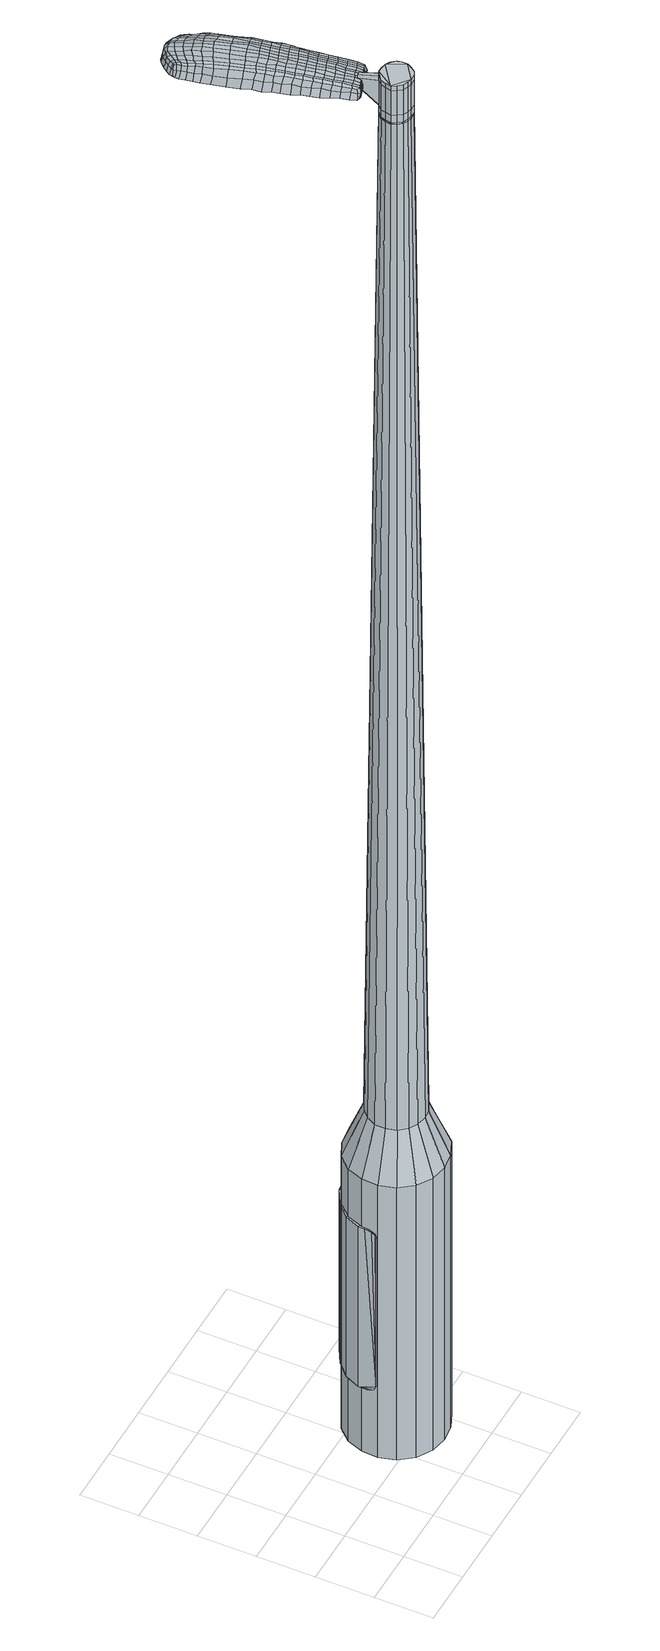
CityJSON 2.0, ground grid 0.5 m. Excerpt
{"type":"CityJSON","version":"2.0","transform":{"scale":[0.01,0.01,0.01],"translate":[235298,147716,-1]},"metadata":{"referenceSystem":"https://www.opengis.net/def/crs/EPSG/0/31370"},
"CityObjects":{
"object1":{"type":"GenericCityObject","attributes":{"cluster":304,"mean_distance_to_centroid":0.14,"new_centroid_x":235299.32,"new_centroid_y":147716.7,"mean_distance_to_camera":8.51,"H1":15.32,"H2":14.52,"Z_final":111.3,"cluster2":-1,"proj_x":235305.06,"proj_y":147714.9,"id_line":52493,"bearing_l":17.42,"distance":6.02,"orientation":"left","G_obj":107.42},"geometry":[{"type":"MultiSurface","lod":"2","boundaries":[[[0,1,2,3]],[[1,4,5,2]],[[4,6,7,5]],[[6,8,9,7]],[[8,10,11,9]],[[10,12,13,11]],[[12,14,15,13]],[[14,16,17,15]],[[16,18,19,17]],[[18,20,21,19]],[[20,22,23,21]],[[22,24,25,23]],[[24,26,27,25]],[[26,28,29,27]],[[28,30,31,29]],[[30,32,33,31]],[[32,34,35,33]],[[34,0,3,35]],[[36,37,38,39]],[[38,40,41,42]],[[41,43,42]],[[42,44,45,46]],[[45,47,46]],[[46,48,49,50]],[[49,51,50]],[[42,46,50,38]],[[50,52,39,38]],[[53,36,39]],[[2,5,7,35]],[[7,9,11,15]],[[11,13,15]],[[15,17,19,23]],[[19,21,23]],[[23,25,27,31]],[[27,29,31]],[[15,23,31,7]],[[31,33,35,7]],[[3,2,35]],[[1,0,54,55]],[[0,34,56,54]],[[34,32,57,56]],[[32,30,58,57]],[[30,28,59,58]],[[28,26,60,59]],[[26,24,61,60]],[[24,22,62,61]],[[22,20,63,62]],[[20,18,64,63]],[[18,16,65,64]],[[16,14,66,65]],[[14,12,67,66]],[[12,10,68,67]],[[10,8,69,68]],[[8,6,70,69]],[[6,4,71,70]],[[4,1,55,71]],[[55,54,72,73]],[[54,56,74,72]],[[56,57,75,74]],[[57,58,76,75]],[[58,59,77,76]],[[59,60,78,77]],[[60,61,79,78]],[[61,62,80,79]],[[62,63,81,80]],[[63,64,82,81]],[[64,65,83,82]],[[65,66,84,83]],[[66,67,85,84]],[[67,68,86,85]],[[68,69,87,86]],[[69,70,88,87]],[[70,71,89,88]],[[71,55,73,89]],[[90,91,92,73]],[[93,94,91,90]],[[95,96,94,93]],[[76,97,96,95]],[[98,99,97,76]],[[78,100,99,98]],[[101,102,100,78]],[[80,103,102,101]],[[81,104,103,80]],[[105,106,104,81]],[[107,108,106,105]],[[84,109,108,107]],[[110,111,109,84]],[[86,112,111,110]],[[113,114,112,86]],[[115,116,114,113]],[[89,117,116,115]],[[73,92,117,89]],[[118,119,120,121]],[[122,118,121,123]],[[124,122,123,125]],[[126,124,125,127]],[[128,126,127,129]],[[130,128,129,131]],[[132,130,131,133]],[[134,132,133,135]],[[136,134,135,137]],[[138,136,137,139]],[[140,138,139,141]],[[142,140,141,143]],[[144,142,143,145]],[[146,144,145,147]],[[148,146,147,149]],[[150,148,149,151]],[[72,90,73]],[[72,74,93,90]],[[74,75,95,93]],[[75,76,95]],[[77,98,76]],[[77,78,98]],[[79,101,78]],[[79,80,101]],[[82,105,81]],[[82,83,107,105]],[[83,84,107]],[[85,110,84]],[[85,86,110]],[[87,113,86]],[[87,88,115,113]],[[88,89,115]],[[152,92,91]],[[153,116,117]],[[153,154,114,116]],[[154,112,114]],[[155,111,112]],[[155,109,111]],[[156,108,109]],[[156,157,106,108]],[[157,104,106]],[[158,102,103]],[[158,100,102]],[[159,99,100]],[[159,97,99]],[[160,96,97]],[[160,161,94,96]],[[161,152,91,94]],[[39,52,150,162]],[[92,152,163,151]],[[53,39,162,119]],[[152,161,120,163]],[[36,53,119,118]],[[161,160,121,120]],[[37,36,118,122]],[[160,97,123,121]],[[38,37,122,124]],[[97,159,125,123]],[[40,38,124,126]],[[159,100,127,125]],[[41,40,126,128]],[[100,158,129,127]],[[43,41,128,130]],[[158,103,131,129]],[[42,43,130,132]],[[103,104,133,131]],[[44,42,132,134]],[[104,157,135,133]],[[45,44,134,136]],[[157,156,137,135]],[[47,45,136,138]],[[156,109,139,137]],[[46,47,138,140]],[[109,155,141,139]],[[48,46,140,142]],[[155,112,143,141]],[[49,48,142,144]],[[112,154,145,143]],[[51,49,144,146]],[[154,153,147,145]],[[50,51,146,148]],[[153,117,149,147]],[[52,50,148,150]],[[117,92,151,149]],[[150,151,164,165]],[[151,163,166,164]],[[163,120,167,166]],[[120,119,168,167]],[[119,162,169,168]],[[162,150,165,169]],[[170,171,172,173]],[[174,170,173,175]],[[170,174,176,177]],[[171,170,177,178]],[[179,180,181,182]],[[183,179,182,184]],[[179,183,185,186]],[[180,179,186,187]],[[188,189,190,191]],[[192,188,191,193]],[[188,192,194,195]],[[189,188,195,196]],[[197,198,199,200]],[[201,197,200,202]],[[197,201,203,204]],[[198,197,204,205]],[[206,207,208,209]],[[210,206,209,211]],[[206,210,212,213]],[[207,206,213,214]],[[215,216,217,218]],[[219,215,218,220]],[[215,219,221,222]],[[216,215,222,223]],[[224,225,226,227]],[[216,224,227,217]],[[224,216,223,228]],[[225,224,228,229]],[[230,231,232,233]],[[225,230,233,226]],[[230,225,229,234]],[[231,230,234,235]],[[236,174,175,237]],[[231,236,237,232]],[[236,231,235,238]],[[174,236,238,176]],[[239,240,241,242]],[[243,239,242,244]],[[239,243,245,246]],[[240,239,246,247]],[[248,249,250,251]],[[240,248,251,241]],[[248,240,247,252]],[[249,248,252,253]],[[254,255,256,257]],[[249,254,257,250]],[[254,249,253,258]],[[255,254,258,259]],[[260,261,262,263]],[[255,260,263,256]],[[260,255,259,264]],[[261,260,264,265]],[[266,171,178,267]],[[261,266,267,262]],[[266,261,265,268]],[[171,266,268,172]],[[269,270,271,272]],[[273,269,272,274]],[[269,273,275,276]],[[270,269,276,277]],[[278,279,280,281]],[[270,278,281,271]],[[278,270,277,282]],[[279,278,282,283]],[[284,285,286,287]],[[279,284,287,280]],[[284,279,283,288]],[[285,284,288,289]],[[290,183,184,291]],[[285,290,291,286]],[[290,285,289,292]],[[183,290,292,185]],[[293,294,295,296]],[[297,293,296,298]],[[293,297,299,300]],[[294,293,300,301]],[[302,303,304,305]],[[294,302,305,295]],[[302,294,301,306]],[[303,302,306,307]],[[308,309,310,311]],[[303,308,311,304]],[[308,303,307,312]],[[309,308,312,313]],[[314,315,316,317]],[[309,314,317,310]],[[314,309,313,318]],[[315,314,318,319]],[[320,180,187,321]],[[315,320,321,316]],[[320,315,319,322]],[[180,320,322,181]],[[323,209,208,324]],[[325,323,324,326]],[[323,325,327,328]],[[209,323,328,211]],[[329,325,326,330]],[[331,329,330,332]],[[329,331,333,334]],[[325,329,334,327]],[[335,331,332,336]],[[337,335,336,338]],[[335,337,339,340]],[[331,335,340,333]],[[341,337,338,342]],[[343,341,342,344]],[[341,343,345,346]],[[337,341,346,339]],[[347,343,344,348]],[[198,347,348,199]],[[347,198,205,349]],[[343,347,349,345]],[[350,351,196,195]],[[352,350,195,194]],[[350,352,353,354]],[[351,350,354,355]],[[356,357,355,354]],[[358,356,354,353]],[[356,358,359,360]],[[357,356,360,361]],[[362,363,361,360]],[[364,362,360,359]],[[362,364,365,366]],[[363,362,366,367]],[[368,369,367,366]],[[370,368,366,365]],[[368,370,203,201]],[[369,368,201,202]],[[371,372,373,374]],[[273,371,374,275]],[[371,273,274,375]],[[372,371,375,376]],[[377,192,193,378]],[[372,377,378,373]],[[377,372,376,379]],[[192,377,379,194]],[[380,381,382,383]],[[219,380,383,221]],[[380,219,220,384]],[[381,380,384,385]],[[386,387,388,389]],[[381,386,389,382]],[[386,381,385,390]],[[387,386,390,391]],[[392,189,196,393]],[[387,392,393,388]],[[392,387,391,394]],[[189,392,394,190]],[[395,396,397,398]],[[177,395,398,178]],[[395,177,176,399]],[[396,395,399,400]],[[401,402,403,404]],[[396,401,404,397]],[[401,396,400,405]],[[402,401,405,406]],[[407,200,199,408]],[[402,407,408,403]],[[407,402,406,409]],[[200,407,409,202]],[[410,411,412,413]],[[182,410,413,184]],[[410,182,181,414]],[[411,410,414,415]],[[416,204,203,417]],[[411,416,417,412]],[[416,411,415,418]],[[204,416,418,205]],[[419,420,421,422]],[[297,419,422,299]],[[419,297,298,423]],[[420,419,423,424]],[[425,210,211,426]],[[420,425,426,421]],[[425,420,424,427]],[[210,425,427,212]],[[428,429,430,431]],[[243,428,431,245]],[[428,243,244,432]],[[429,428,432,433]],[[434,435,436,437]],[[429,434,437,430]],[[434,429,433,438]],[[435,434,438,439]],[[440,207,214,441]],[[435,440,441,436]],[[440,435,439,442]],[[207,440,442,208]],[[443,444,433,432]],[[242,443,432,244]],[[443,242,241,445]],[[444,443,445,446]],[[447,448,439,438]],[[444,447,438,433]],[[447,444,446,449]],[[448,447,449,450]],[[451,324,208,442]],[[448,451,442,439]],[[451,448,450,452]],[[324,451,452,326]],[[453,454,455,456]],[[300,453,456,301]],[[453,300,299,422]],[[454,453,422,421]],[[457,328,327,458]],[[454,457,458,455]],[[457,454,421,426]],[[328,457,426,211]],[[459,460,446,445]],[[251,459,445,241]],[[459,251,250,461]],[[460,459,461,462]],[[463,464,450,449]],[[460,463,449,446]],[[463,460,462,465]],[[464,463,465,466]],[[467,330,326,452]],[[464,467,452,450]],[[467,464,466,468]],[[330,467,468,332]],[[469,470,471,472]],[[306,469,472,307]],[[469,306,301,456]],[[470,469,456,455]],[[473,334,333,474]],[[470,473,474,471]],[[473,470,455,458]],[[334,473,458,327]],[[475,476,462,461]],[[257,475,461,250]],[[475,257,256,477]],[[476,475,477,478]],[[479,480,466,465]],[[476,479,465,462]],[[479,476,478,481]],[[480,479,481,482]],[[483,336,332,468]],[[480,483,468,466]],[[483,480,482,484]],[[336,483,484,338]],[[485,486,487,488]],[[312,485,488,313]],[[485,312,307,472]],[[486,485,472,471]],[[489,340,339,490]],[[486,489,490,487]],[[489,486,471,474]],[[340,489,474,333]],[[491,492,478,477]],[[263,491,477,256]],[[491,263,262,493]],[[492,491,493,494]],[[495,496,482,481]],[[492,495,481,478]],[[495,492,494,497]],[[496,495,497,498]],[[499,342,338,484]],[[496,499,484,482]],[[499,496,498,500]],[[342,499,500,344]],[[501,502,503,504]],[[318,501,504,319]],[[501,318,313,488]],[[502,501,488,487]],[[505,346,345,506]],[[502,505,506,503]],[[505,502,487,490]],[[346,505,490,339]],[[507,508,494,493]],[[267,507,493,262]],[[507,267,178,398]],[[508,507,398,397]],[[509,510,498,497]],[[508,509,497,494]],[[509,508,397,404]],[[510,509,404,403]],[[511,348,344,500]],[[510,511,500,498]],[[511,510,403,408]],[[348,511,408,199]],[[512,513,415,414]],[[322,512,414,181]],[[512,322,319,504]],[[513,512,504,503]],[[514,349,205,418]],[[513,514,418,415]],[[514,513,503,506]],[[349,514,506,345]],[[515,516,376,375]],[[272,515,375,274]],[[515,272,271,517]],[[516,515,517,518]],[[519,352,194,379]],[[516,519,379,376]],[[519,516,518,520]],[[352,519,520,353]],[[521,522,523,524]],[[222,521,524,223]],[[521,222,221,383]],[[522,521,383,382]],[[525,526,527,528]],[[522,525,528,523]],[[525,522,382,389]],[[526,525,389,388]],[[529,351,355,530]],[[526,529,530,527]],[[529,526,388,393]],[[351,529,393,196]],[[531,532,518,517]],[[281,531,517,271]],[[531,281,280,533]],[[532,531,533,534]],[[535,358,353,520]],[[532,535,520,518]],[[535,532,534,536]],[[358,535,536,359]],[[537,538,539,540]],[[228,537,540,229]],[[537,228,223,524]],[[538,537,524,523]],[[541,542,543,544]],[[538,541,544,539]],[[541,538,523,528]],[[542,541,528,527]],[[545,357,361,546]],[[542,545,546,543]],[[545,542,527,530]],[[357,545,530,355]],[[547,548,534,533]],[[287,547,533,280]],[[547,287,286,549]],[[548,547,549,550]],[[551,364,359,536]],[[548,551,536,534]],[[551,548,550,552]],[[364,551,552,365]],[[553,554,555,556]],[[234,553,556,235]],[[553,234,229,540]],[[554,553,540,539]],[[557,558,559,560]],[[554,557,560,555]],[[557,554,539,544]],[[558,557,544,543]],[[561,363,367,562]],[[558,561,562,559]],[[561,558,543,546]],[[363,561,546,361]],[[563,564,550,549]],[[291,563,549,286]],[[563,291,184,413]],[[564,563,413,412]],[[565,370,365,552]],[[564,565,552,550]],[[565,564,412,417]],[[370,565,417,203]],[[566,567,400,399]],[[238,566,399,176]],[[566,238,235,556]],[[567,566,556,555]],[[568,569,406,405]],[[567,568,405,400]],[[568,567,555,560]],[[569,568,560,559]],[[570,369,202,409]],[[569,570,409,406]],[[570,569,559,562]],[[369,570,562,367]],[[571,572,573,574]],[[574,573,575,576]],[[577,575,573,578]],[[578,573,572,579]],[[580,581,582,583]],[[583,582,584,585]],[[586,584,582,587]],[[587,582,581,588]],[[589,590,591,592]],[[592,591,593,594]],[[595,593,591,596]],[[596,591,590,597]],[[598,599,600,601]],[[601,600,602,603]],[[604,602,600,605]],[[605,600,599,606]],[[607,608,609,610]],[[610,609,611,612]],[[613,611,609,614]],[[614,609,608,615]],[[616,617,618,619]],[[619,618,620,621]],[[622,620,618,623]],[[623,618,617,624]],[[625,626,627,628]],[[628,627,617,616]],[[624,617,627,629]],[[629,627,626,630]],[[631,632,633,634]],[[634,633,626,625]],[[630,626,633,635]],[[635,633,632,636]],[[576,575,637,638]],[[638,637,632,631]],[[636,632,637,639]],[[639,637,575,577]],[[640,641,642,643]],[[643,642,644,645]],[[646,644,642,647]],[[647,642,641,648]],[[649,650,651,652]],[[652,651,641,640]],[[648,641,651,653]],[[653,651,650,654]],[[655,656,657,658]],[[658,657,650,649]],[[654,650,657,659]],[[659,657,656,660]],[[661,662,663,664]],[[664,663,656,655]],[[660,656,663,665]],[[665,663,662,666]],[[579,572,667,668]],[[668,667,662,661]],[[666,662,667,669]],[[669,667,572,571]],[[670,671,672,673]],[[673,672,674,675]],[[676,674,672,677]],[[677,672,671,678]],[[679,680,681,682]],[[682,681,671,670]],[[678,671,681,683]],[[683,681,680,684]],[[685,686,687,688]],[[688,687,680,679]],[[684,680,687,689]],[[689,687,686,690]],[[585,584,691,692]],[[692,691,686,685]],[[690,686,691,693]],[[693,691,584,586]],[[694,695,696,697]],[[697,696,698,699]],[[700,698,696,701]],[[701,696,695,702]],[[703,704,705,706]],[[706,705,695,694]],[[702,695,705,707]],[[707,705,704,708]],[[709,710,711,712]],[[712,711,704,703]],[[708,704,711,713]],[[713,711,710,714]],[[715,716,717,718]],[[718,717,710,709]],[[714,710,717,719]],[[719,717,716,720]],[[588,581,721,722]],[[722,721,716,715]],[[720,716,721,723]],[[723,721,581,580]],[[607,610,724,725]],[[725,724,726,727]],[[728,726,724,729]],[[729,724,610,612]],[[727,726,730,731]],[[731,730,732,733]],[[734,732,730,735]],[[735,730,726,728]],[[733,732,736,737]],[[737,736,738,739]],[[740,738,736,741]],[[741,736,732,734]],[[739,738,742,743]],[[743,742,744,745]],[[746,744,742,747]],[[747,742,738,740]],[[745,744,748,749]],[[749,748,599,598]],[[606,599,748,750]],[[750,748,744,746]],[[597,751,752,596]],[[596,752,753,595]],[[754,753,752,755]],[[755,752,751,756]],[[756,757,758,755]],[[755,758,759,754]],[[760,759,758,761]],[[761,758,757,762]],[[762,763,764,761]],[[761,764,765,760]],[[766,765,764,767]],[[767,764,763,768]],[[768,769,770,767]],[[767,770,771,766]],[[604,771,770,602]],[[602,770,769,603]],[[772,773,774,775]],[[775,774,674,676]],[[675,674,774,776]],[[776,774,773,777]],[[594,593,778,779]],[[779,778,773,772]],[[777,773,778,780]],[[780,778,593,595]],[[781,782,783,784]],[[784,783,620,622]],[[621,620,783,785]],[[785,783,782,786]],[[787,788,789,790]],[[790,789,782,781]],[[786,782,789,791]],[[791,789,788,792]],[[597,590,793,794]],[[794,793,788,787]],[[792,788,793,795]],[[795,793,590,589]],[[796,797,798,799]],[[799,798,578,579]],[[577,578,798,800]],[[800,798,797,801]],[[802,803,804,805]],[[805,804,797,796]],[[801,797,804,806]],[[806,804,803,807]],[[598,601,808,809]],[[809,808,803,802]],[[807,803,808,810]],[[810,808,601,603]],[[811,812,813,814]],[[814,813,583,585]],[[580,583,813,815]],[[815,813,812,816]],[[604,605,817,818]],[[818,817,812,811]],[[816,812,817,819]],[[819,817,605,606]],[[820,821,822,823]],[[823,822,698,700]],[[699,698,822,824]],[[824,822,821,825]],[[612,611,826,827]],[[827,826,821,820]],[[825,821,826,828]],[[828,826,611,613]],[[829,830,644,646]],[[645,644,831]],[[831,644,830,832]],[[833,834,835,836]],[[836,835,830,829]],[[832,830,835,837]],[[837,835,834,838]],[[615,608,839,840]],[[840,839,834,833]],[[838,834,839,841]],[[841,839,608,607]],[[832,842,843,831]],[[831,843,643,645]],[[640,643,843,844]],[[844,843,842,845]],[[838,846,847,837]],[[837,847,842,832]],[[845,842,847,848]],[[848,847,846,849]],[[607,725,850,841]],[[841,850,846,838]],[[849,846,850,851]],[[851,850,725,727]],[[852,853,854,855]],[[855,854,701,702]],[[700,701,854,823]],[[823,854,853,820]],[[728,729,856,857]],[[857,856,853,852]],[[820,853,856,827]],[[827,856,729,612]],[[845,858,859,844]],[[844,859,652,640]],[[649,652,859,860]],[[860,859,858,861]],[[849,862,863,848]],[[848,863,858,845]],[[861,858,863,864]],[[864,863,862,865]],[[727,731,866,851]],[[851,866,862,849]],[[865,862,866,867]],[[867,866,731,733]],[[868,869,870,871]],[[871,870,707,708]],[[702,707,870,855]],[[855,870,869,852]],[[734,735,872,873]],[[873,872,869,868]],[[852,869,872,857]],[[857,872,735,728]],[[861,874,875,860]],[[860,875,658,649]],[[655,658,875,876]],[[876,875,874,877]],[[865,878,879,864]],[[864,879,874,861]],[[877,874,879,880]],[[880,879,878,881]],[[733,737,882,867]],[[867,882,878,865]],[[881,878,882,883]],[[883,882,737,739]],[[884,885,886,887]],[[887,886,713,714]],[[708,713,886,871]],[[871,886,885,868]],[[740,741,888,889]],[[889,888,885,884]],[[868,885,888,873]],[[873,888,741,734]],[[877,890,891,876]],[[876,891,664,655]],[[661,664,891,892]],[[892,891,890,893]],[[881,894,895,880]],[[880,895,890,877]],[[893,890,895,896]],[[896,895,894,897]],[[739,743,898,883]],[[883,898,894,881]],[[897,894,898,899]],[[899,898,743,745]],[[900,901,902,903]],[[903,902,719,720]],[[714,719,902,887]],[[887,902,901,884]],[[746,747,904,905]],[[905,904,901,900]],[[884,901,904,889]],[[889,904,747,740]],[[893,906,907,892]],[[892,907,668,661]],[[579,668,907,799]],[[799,907,906,796]],[[897,908,909,896]],[[896,909,906,893]],[[796,906,909,805]],[[805,909,908,802]],[[745,749,910,899]],[[899,910,908,897]],[[802,908,910,809]],[[809,910,749,598]],[[816,911,912,815]],[[815,912,723,580]],[[720,723,912,903]],[[903,912,911,900]],[[606,750,913,819]],[[819,913,911,816]],[[900,911,913,905]],[[905,913,750,746]],[[777,914,915,776]],[[776,915,673,675]],[[670,673,915,916]],[[916,915,914,917]],[[595,753,918,780]],[[780,918,914,777]],[[917,914,918,919]],[[919,918,753,754]],[[920,921,922,923]],[[923,922,623,624]],[[622,623,922,784]],[[784,922,921,781]],[[924,925,926,927]],[[927,926,921,920]],[[781,921,926,790]],[[790,926,925,787]],[[756,751,928,929]],[[929,928,925,924]],[[787,925,928,794]],[[794,928,751,597]],[[917,930,931,916]],[[916,931,682,670]],[[679,682,931,932]],[[932,931,930,933]],[[754,759,934,919]],[[919,934,930,917]],[[933,930,934,935]],[[935,934,759,760]],[[936,937,938,939]],[[939,938,629,630]],[[624,629,938,923]],[[923,938,937,920]],[[940,941,942,943]],[[943,942,937,936]],[[920,937,942,927]],[[927,942,941,924]],[[762,757,944,945]],[[945,944,941,940]],[[924,941,944,929]],[[929,944,757,756]],[[933,946,947,932]],[[932,947,688,679]],[[685,688,947,948]],[[948,947,946,949]],[[760,765,950,935]],[[935,950,946,933]],[[949,946,950,951]],[[951,950,765,766]],[[952,953,954,955]],[[955,954,635,636]],[[630,635,954,939]],[[939,954,953,936]],[[956,957,958,959]],[[959,958,953,952]],[[936,953,958,943]],[[943,958,957,940]],[[768,763,960,961]],[[961,960,957,956]],[[940,957,960,945]],[[945,960,763,762]],[[949,962,963,948]],[[948,963,692,685]],[[585,692,963,814]],[[814,963,962,811]],[[766,771,964,951]],[[951,964,962,949]],[[811,962,964,818]],[[818,964,771,604]],[[801,965,966,800]],[[800,966,639,577]],[[636,639,966,955]],[[955,966,965,952]],[[807,967,968,806]],[[806,968,965,801]],[[952,965,968,959]],[[959,968,967,956]],[[603,769,969,810]],[[810,969,967,807]],[[956,967,969,961]],[[961,969,769,768]],[[571,574,173,172]],[[574,576,175,173]],[[586,587,186,185]],[[587,588,187,186]],[[589,592,191,190]],[[592,594,193,191]],[[613,614,213,212]],[[614,615,214,213]],[[616,619,218,217]],[[619,621,220,218]],[[625,628,227,226]],[[628,616,217,227]],[[631,634,233,232]],[[634,625,226,233]],[[576,638,237,175]],[[638,631,232,237]],[[646,647,246,245]],[[647,648,247,246]],[[648,653,252,247]],[[653,654,253,252]],[[654,659,258,253]],[[659,660,259,258]],[[660,665,264,259]],[[665,666,265,264]],[[666,669,268,265]],[[669,571,172,268]],[[676,677,276,275]],[[677,678,277,276]],[[678,683,282,277]],[[683,684,283,282]],[[684,689,288,283]],[[689,690,289,288]],[[690,693,292,289]],[[693,586,185,292]],[[694,697,296,295]],[[697,699,298,296]],[[703,706,305,304]],[[706,694,295,305]],[[709,712,311,310]],[[712,703,304,311]],[[715,718,317,316]],[[718,709,310,317]],[[588,722,321,187]],[[722,715,316,321]],[[772,775,374,373]],[[775,676,275,374]],[[594,779,378,193]],[[779,772,373,378]],[[621,785,384,220]],[[785,786,385,384]],[[786,791,390,385]],[[791,792,391,390]],[[792,795,394,391]],[[795,589,190,394]],[[699,824,423,298]],[[824,825,424,423]],[[825,828,427,424]],[[828,613,212,427]],[[829,646,431,430]],[[646,245,431]],[[833,836,437,436]],[[836,829,430,437]],[[615,840,441,214]],[[840,833,436,441]],[[970,971,972,973]],[[974,975,973,972]],[[976,977,978,979]],[[980,981,982,983]],[[971,984,985,972]],[[986,974,972,985]],[[987,976,979,988]],[[989,990,981,980]],[[984,991,992,985]],[[992,993,986,985]],[[994,987,988,995]],[[996,990,989,997]],[[991,998,999,992]],[[999,1000,993,992]],[[1001,994,995,1002]],[[1003,996,997,1004]],[[1005,1006,1007,1008]],[[1009,1010,1006,1005]],[[1009,1011,1012,1010]],[[1011,1013,1014,1012]],[[1015,1016,1017,1018]],[[1019,1020,1016,1015]],[[1021,1022,1020,1019]],[[1023,1024,1022,1021]],[[1018,1007,1006,1015]],[[1015,1006,1010,1019]],[[1010,1012,1021,1019]],[[1012,1014,1023,1021]],[[979,978,975,974]],[[988,979,974,986]],[[993,995,988,986]],[[1000,1002,995,993]],[[980,983,977,976]],[[989,980,976,987]],[[997,989,987,994]],[[1004,997,994,1001]],[[981,1005,1008,982]],[[990,1009,1005,981]],[[1011,1009,990,996]],[[1013,1011,996,1003]],[[1025,1026,1027,1028]],[[1027,1029,1030,1031]],[[1027,1031,1032,1033]],[[1027,1033,1028]],[[1034,1025,1028,1035]],[[1036,1035,1028,1037]],[[1038,1037,1028]],[[1039,1027,1026,1040]],[[1041,1039,1040,1042]],[[1043,1041,1042,1044]],[[1045,1043,1044,1046]],[[1047,1045,1046,1048]],[[1048,1049,1050,1051]],[[1048,1051,1052,1053]],[[1048,1053,1054,1055]],[[1054,1056,1057,1058]],[[1054,1058,1059,1060]],[[1054,1060,1055]],[[1048,1055,1047]],[[1061,1062,1026,1025]],[[1063,1064,1029,1027]],[[1065,1066,1038,1028]],[[1062,1067,1040,1026]],[[1068,1063,1027,1039]],[[1067,1069,1042,1040]],[[1070,1068,1039,1041]],[[1069,1071,1044,1042]],[[1072,1070,1041,1043]],[[1071,1073,1046,1044]],[[1074,1072,1043,1045]],[[1073,1075,1048,1046]],[[1076,1074,1045,1047]],[[1075,1077,1049,1048]],[[1078,1079,1056,1054]],[[1080,1076,1047,1055]],[[1050,1049,1077,1081]],[[1051,1050,1081,1082]],[[1052,1051,1082,1083]],[[1053,1052,1083,1084]],[[1054,1053,1084,1078]],[[1085,1061,1025,1034]],[[1086,1085,1034,1035]],[[1087,1086,1035,1036]],[[1088,1087,1036,1037]],[[1066,1088,1037,1038]],[[1030,1029,1064,1089]],[[1057,1056,1079,1090]],[[1031,1030,1089,1091]],[[1032,1031,1091,1092]],[[1033,1032,1092,1093]],[[1028,1033,1093,1065]],[[1058,1057,1090,1094]],[[1059,1058,1094,1095]],[[1060,1059,1095,1096]],[[1055,1060,1096,1080]]]}]}
},
"vertices":[
[117,111,384],[132,113,384],[132,113,96],[117,111,96],[146,110,384],[146,110,96],[158,102,384],[158,102,96],[167,91,384],[167,91,96],[172,76,384],[172,76,96],[171,62,384],[171,62,96],[165,48,384],[165,48,96],[156,37,384],[156,37,96],[142,31,384],[142,31,96],[128,29,384],[128,29,96],[114,32,384],[114,32,96],[101,40,384],[101,40,96],[92,52,384],[92,52,96],[88,66,384],[88,66,96],[89,80,384],[89,80,96],[94,94,384],[94,94,96],[104,105,384],[104,105,96],[118,78,1524],[117,74,1524],[116,69,1524],[126,84,1524],[118,65,1524],[121,61,1524],[129,58,1524],[125,59,1524],[134,58,1524],[138,60,1524],[143,68,1524],[141,64,1524],[143,73,1524],[142,77,1524],[135,83,1524],[139,81,1524],[130,84,1524],[122,82,1524],[122,95,429],[131,96,429],[115,91,429],[109,85,429],[105,77,429],[105,68,429],[107,59,429],[113,52,429],[120,48,429],[129,46,429],[137,47,429],[145,51,429],[151,57,429],[154,66,429],[155,74,429],[152,83,429],[147,90,429],[139,94,429],[126,84,1483],[130,84,1483],[122,82,1483],[118,78,1483],[117,74,1483],[116,69,1483],[118,65,1483],[121,61,1483],[125,59,1483],[129,58,1483],[134,58,1483],[138,60,1483],[141,64,1483],[143,68,1483],[143,73,1483],[142,77,1483],[139,81,1483],[135,83,1483],[126,83,1483],[126,83,1485],[130,84,1485],[122,81,1483],[122,81,1485],[119,78,1483],[119,78,1485],[117,74,1485],[117,69,1483],[117,69,1485],[118,65,1485],[121,62,1483],[121,62,1485],[125,59,1485],[129,58,1485],[134,59,1483],[134,59,1485],[138,61,1483],[138,61,1485],[141,64,1485],[142,68,1483],[142,68,1485],[143,73,1485],[141,77,1483],[141,77,1485],[139,80,1483],[139,80,1485],[135,83,1485],[118,78,1519],[122,82,1519],[122,82,1493],[118,78,1493],[117,74,1519],[117,74,1493],[116,69,1519],[116,69,1493],[118,65,1519],[118,65,1493],[121,61,1519],[121,61,1493],[125,59,1519],[125,59,1493],[129,58,1519],[129,58,1493],[134,58,1519],[134,58,1493],[138,60,1519],[138,60,1493],[141,64,1519],[141,64,1493],[143,68,1519],[143,68,1493],[143,73,1519],[143,73,1493],[142,77,1519],[142,77,1493],[139,81,1519],[139,81,1493],[135,83,1519],[135,83,1493],[130,84,1519],[130,84,1493],[126,84,1485],[139,81,1485],[142,77,1485],[143,68,1485],[138,60,1485],[134,58,1485],[121,61,1485],[116,69,1485],[118,78,1485],[122,82,1485],[126,84,1519],[126,84,1493],[123,103,1513],[123,103,1518],[120,102,1513],[117,101,1513],[117,101,1518],[120,102,1518],[117,178,1519],[119,171,1518],[120,173,1509],[118,180,1510],[114,186,1519],[115,188,1510],[113,185,1526],[115,177,1525],[117,170,1525],[80,167,1519],[82,160,1518],[84,160,1525],[82,166,1525],[77,175,1519],[79,175,1526],[75,176,1510],[78,168,1510],[80,161,1509],[75,242,1519],[78,243,1519],[78,244,1513],[74,243,1513],[71,240,1519],[71,241,1513],[72,238,1524],[75,241,1524],[79,242,1524],[97,171,1530],[99,164,1529],[102,165,1529],[100,172,1530],[94,180,1531],[97,181,1531],[90,179,1530],[93,170,1530],[96,163,1529],[121,95,1512],[124,95,1512],[123,96,1517],[121,96,1517],[118,94,1512],[118,95,1517],[118,94,1506],[121,95,1506],[124,96,1506],[98,234,1519],[99,231,1519],[100,233,1512],[99,236,1512],[96,236,1518],[97,238,1512],[96,236,1522],[97,234,1523],[98,231,1524],[101,227,1519],[103,222,1519],[104,223,1512],[102,228,1512],[100,226,1524],[102,221,1525],[105,216,1519],[108,209,1519],[109,210,1511],[106,218,1511],[104,215,1526],[106,207,1526],[111,198,1519],[112,199,1510],[110,196,1526],[135,107,1513],[133,114,1513],[132,113,1518],[134,106,1517],[136,101,1512],[135,102,1516],[136,102,1506],[135,108,1507],[134,115,1507],[131,121,1514],[129,129,1515],[128,127,1520],[130,120,1519],[132,123,1507],[130,130,1507],[128,136,1515],[126,143,1516],[125,142,1522],[126,135,1521],[128,137,1508],[127,145,1508],[124,150,1517],[122,157,1517],[121,156,1524],[123,149,1523],[125,152,1508],[123,159,1509],[120,164,1518],[119,163,1524],[121,166,1509],[63,224,1519],[64,221,1519],[65,221,1524],[65,225,1523],[63,227,1518],[64,227,1522],[62,227,1512],[62,225,1512],[62,222,1512],[65,216,1519],[66,211,1519],[68,211,1525],[66,216,1524],[63,217,1512],[64,211,1512],[68,205,1519],[70,197,1519],[71,197,1526],[69,205,1526],[66,206,1511],[68,198,1511],[73,186,1519],[75,186,1526],[72,187,1510],[106,98,1513],[103,105,1513],[102,105,1507],[104,98,1507],[108,93,1512],[107,93,1506],[108,94,1516],[107,97,1517],[104,104,1518],[100,112,1514],[98,119,1515],[96,119,1507],[99,112,1507],[102,111,1519],[99,118,1520],[95,126,1515],[92,133,1516],[91,133,1508],[93,126,1508],[97,125,1521],[94,132,1522],[90,140,1517],[87,147,1517],[85,147,1509],[88,140,1508],[92,139,1523],[89,146,1524],[85,153,1518],[83,154,1509],[86,153,1524],[119,101,1519],[122,102,1519],[117,108,1520],[120,109,1520],[114,107,1520],[117,100,1519],[115,115,1522],[117,116,1522],[113,122,1523],[115,123,1523],[110,121,1523],[112,114,1521],[110,129,1524],[113,130,1524],[108,136,1525],[111,137,1525],[105,135,1525],[107,128,1524],[106,143,1526],[109,144,1526],[104,150,1527],[106,151,1527],[100,149,1527],[103,142,1526],[101,157,1528],[104,158,1528],[98,156,1528],[76,238,1527],[80,239,1527],[72,236,1526],[74,231,1527],[77,233,1528],[81,235,1528],[79,227,1529],[83,228,1529],[76,225,1528],[78,219,1530],[81,220,1530],[85,221,1530],[84,213,1531],[87,214,1531],[80,212,1530],[83,203,1531],[86,205,1531],[90,206,1531],[90,192,1531],[94,194,1531],[86,191,1531],[64,229,1518],[65,232,1519],[64,233,1513],[62,230,1513],[65,228,1523],[66,231,1523],[68,236,1519],[67,237,1513],[68,235,1524],[95,238,1518],[93,240,1518],[92,238,1523],[94,237,1523],[96,239,1513],[93,241,1513],[89,242,1519],[86,243,1519],[86,241,1524],[89,240,1523],[90,243,1513],[86,244,1513],[82,243,1519],[82,242,1524],[82,244,1513],[114,176,1528],[112,176,1528],[114,169,1528],[116,169,1527],[112,185,1528],[110,184,1529],[109,175,1529],[106,174,1530],[108,167,1529],[111,168,1528],[107,184,1529],[104,183,1530],[103,173,1530],[105,166,1529],[101,182,1531],[83,167,1528],[85,168,1529],[82,176,1529],[80,175,1528],[86,160,1527],[88,161,1528],[89,169,1529],[86,177,1530],[91,162,1528],[110,91,1512],[112,92,1512],[112,93,1517],[110,92,1517],[109,92,1506],[111,92,1506],[115,93,1512],[115,94,1517],[114,93,1506],[135,99,1512],[134,98,1512],[134,99,1506],[136,100,1506],[134,100,1517],[133,99,1517],[131,98,1512],[129,97,1512],[129,98,1506],[132,99,1506],[131,99,1517],[128,98,1517],[126,96,1512],[126,97,1506],[126,97,1517],[133,105,1519],[131,105,1519],[131,112,1520],[129,112,1520],[129,104,1519],[127,103,1519],[127,111,1520],[125,110,1520],[124,102,1519],[122,110,1520],[108,98,1519],[110,98,1519],[108,105,1520],[106,105,1520],[113,99,1519],[111,106,1520],[129,120,1521],[127,119,1521],[127,127,1522],[125,126,1522],[125,118,1521],[123,117,1521],[123,125,1522],[120,125,1523],[120,117,1522],[118,124,1523],[103,112,1521],[105,112,1521],[103,119,1522],[101,119,1522],[108,113,1521],[106,120,1522],[125,134,1523],[123,133,1523],[123,141,1524],[122,141,1524],[121,133,1523],[118,132,1524],[119,140,1525],[116,139,1525],[116,131,1524],[114,138,1525],[98,126,1523],[100,126,1523],[98,133,1524],[96,133,1524],[104,127,1524],[101,134,1525],[121,148,1525],[120,148,1525],[120,155,1526],[118,155,1526],[117,147,1526],[114,146,1526],[115,154,1527],[112,153,1527],[112,145,1526],[109,152,1527],[93,139,1525],[95,140,1525],[93,147,1526],[91,146,1526],[99,141,1526],[96,148,1527],[118,162,1527],[116,162,1527],[113,161,1527],[110,160,1528],[107,159,1528],[88,153,1527],[90,154,1527],[94,155,1528],[65,226,1525],[67,228,1525],[66,222,1526],[67,225,1526],[69,232,1526],[70,228,1527],[95,234,1525],[93,236,1525],[94,232,1526],[96,231,1525],[90,238,1525],[87,239,1526],[88,235,1527],[92,234,1526],[83,239,1526],[85,235,1527],[67,217,1526],[69,219,1527],[69,211,1527],[70,213,1528],[72,222,1528],[74,216,1529],[98,226,1526],[96,227,1527],[99,221,1528],[101,221,1527],[94,228,1527],[90,229,1528],[92,222,1529],[96,222,1528],[86,229,1528],[89,222,1530],[70,205,1528],[72,207,1529],[73,198,1528],[75,199,1529],[76,209,1529],[78,201,1530],[103,215,1528],[101,215,1528],[103,207,1529],[105,207,1528],[98,216,1529],[94,216,1530],[97,207,1530],[100,207,1530],[91,215,1530],[93,207,1531],[76,186,1529],[79,187,1529],[82,189,1530],[108,196,1528],[106,196,1529],[104,196,1530],[100,195,1530],[97,194,1531],[118,173,1509],[117,171,1518],[115,178,1518],[116,179,1509],[112,186,1519],[114,188,1510],[111,185,1525],[114,176,1525],[115,170,1525],[86,161,1525],[84,161,1518],[82,168,1518],[83,167,1525],[79,176,1519],[81,175,1525],[77,177,1510],[80,168,1509],[82,162,1509],[78,242,1513],[79,241,1519],[75,240,1519],[75,241,1513],[72,238,1519],[72,239,1513],[73,237,1524],[76,239,1524],[79,240,1524],[102,166,1528],[99,165,1528],[97,172,1529],[100,173,1529],[94,180,1529],[97,181,1529],[91,179,1529],[94,171,1529],[96,164,1528],[123,98,1516],[123,98,1512],[121,97,1512],[120,98,1516],[118,96,1512],[118,97,1516],[117,97,1506],[120,98,1506],[123,98,1506],[98,232,1512],[97,230,1519],[96,233,1518],[97,235,1512],[95,235,1518],[96,236,1512],[94,234,1522],[95,233,1523],[96,230,1523],[102,222,1512],[101,221,1519],[99,226,1519],[100,228,1512],[98,225,1524],[100,220,1525],[107,210,1511],[106,208,1519],[103,215,1519],[104,217,1511],[102,214,1525],[105,207,1526],[109,197,1519],[110,199,1510],[108,196,1526],[130,113,1518],[131,114,1513],[133,106,1513],[132,105,1517],[134,101,1512],[133,102,1515],[134,102,1506],[134,107,1506],[132,115,1507],[126,127,1520],[127,128,1514],[129,121,1514],[128,120,1519],[130,122,1507],[128,130,1507],[123,141,1522],[124,143,1516],[126,135,1515],[125,134,1521],[127,137,1508],[125,144,1508],[119,156,1523],[120,157,1517],[122,150,1516],[121,149,1522],[123,151,1508],[121,159,1508],[118,164,1517],[117,163,1524],[119,166,1509],[67,221,1523],[66,221,1519],[65,225,1518],[67,225,1523],[65,227,1518],[66,226,1522],[64,227,1512],[64,225,1512],[64,222,1512],[70,211,1525],[68,211,1519],[67,217,1519],[68,217,1524],[65,217,1512],[66,212,1512],[73,198,1526],[72,198,1519],[70,205,1519],[71,205,1525],[68,206,1511],[70,199,1511],[75,187,1519],[77,187,1526],[73,188,1510],[104,106,1507],[105,106,1513],[108,99,1513],[106,99,1506],[110,94,1512],[108,94,1506],[110,95,1515],[109,98,1517],[106,105,1518],[98,120,1507],[100,120,1514],[102,113,1514],[101,113,1507],[104,112,1519],[101,119,1520],[93,134,1508],[94,134,1516],[97,127,1515],[95,127,1508],[98,126,1521],[96,133,1522],[87,148,1508],[89,147,1517],[92,140,1516],[90,141,1508],[93,140,1522],[91,147,1523],[87,154,1517],[85,155,1509],[88,154,1524],[119,102,1518],[121,103,1518],[117,109,1519],[119,109,1519],[114,108,1519],[116,101,1518],[115,116,1520],[117,116,1520],[112,123,1521],[115,124,1521],[110,122,1521],[112,115,1520],[110,130,1523],[113,131,1523],[108,137,1524],[111,138,1524],[105,136,1524],[107,129,1523],[106,144,1525],[108,145,1525],[103,151,1526],[106,152,1526],[100,150,1526],[103,143,1525],[101,158,1527],[104,159,1527],[98,157,1527],[80,237,1526],[77,237,1526],[74,235,1525],[74,231,1526],[78,233,1526],[81,234,1526],[83,228,1528],[80,227,1528],[76,225,1527],[78,218,1528],[82,220,1529],[85,221,1529],[87,214,1530],[84,213,1530],[80,212,1529],[83,203,1530],[86,205,1530],[90,206,1530],[93,194,1530],[90,193,1530],[87,191,1530],[65,231,1513],[67,231,1518],[65,228,1518],[64,229,1512],[66,227,1523],[67,230,1523],[69,235,1519],[68,235,1513],[70,233,1523],[91,237,1523],[92,238,1518],[94,236,1518],[93,235,1523],[94,238,1512],[92,239,1512],[86,239,1523],[85,241,1519],[89,240,1519],[89,238,1523],[89,240,1513],[85,242,1513],[82,241,1519],[82,240,1524],[82,242,1513],[113,169,1527],[112,176,1527],[113,176,1527],[115,169,1526],[110,184,1527],[109,184,1528],[108,168,1528],[106,174,1528],[109,175,1528],[111,168,1527],[106,184,1528],[103,183,1529],[103,174,1529],[105,167,1528],[100,182,1529],[83,176,1528],[86,168,1527],[84,167,1527],[82,175,1527],[87,161,1526],[88,161,1527],[89,169,1528],[87,178,1528],[92,163,1527],[111,95,1516],[111,94,1512],[110,93,1512],[110,94,1516],[109,94,1506],[110,94,1506],[114,95,1512],[114,96,1516],[113,95,1506],[133,102,1506],[133,101,1512],[133,101,1516],[132,101,1516],[128,100,1506],[128,99,1512],[131,100,1512],[131,101,1506],[130,101,1516],[128,100,1516],[126,98,1512],[126,99,1506],[125,99,1516],[131,105,1518],[132,106,1518],[130,112,1519],[129,112,1519],[126,104,1518],[129,105,1518],[127,112,1519],[124,111,1519],[124,103,1518],[122,110,1519],[108,106,1519],[110,99,1518],[109,99,1518],[107,105,1519],[113,100,1518],[111,107,1519],[127,119,1520],[128,120,1520],[126,127,1521],[125,127,1521],[122,118,1520],[125,119,1520],[123,126,1521],[120,125,1521],[120,117,1520],[118,124,1521],[103,120,1521],[105,113,1520],[104,112,1520],[102,119,1521],[108,114,1520],[106,121,1521],[123,134,1522],[124,134,1522],[122,141,1523],[121,141,1523],[118,132,1522],[121,133,1522],[119,140,1523],[116,139,1524],[115,131,1523],[113,139,1524],[98,134,1523],[100,127,1522],[99,126,1522],[97,133,1523],[104,128,1522],[101,135,1523],[119,148,1524],[120,148,1524],[118,155,1525],[117,155,1525],[114,146,1525],[117,147,1524],[115,154,1525],[112,154,1526],[111,146,1525],[109,153,1526],[93,148,1525],[95,141,1524],[94,140,1524],[92,147,1525],[99,142,1524],[96,149,1525],[115,162,1526],[116,162,1526],[110,161,1527],[113,161,1526],[107,160,1527],[91,154,1526],[89,154,1526],[94,156,1526],[68,228,1524],[67,226,1524],[68,222,1525],[68,224,1525],[70,231,1525],[71,228,1525],[94,232,1525],[92,235,1524],[94,233,1524],[95,230,1525],[88,234,1526],[86,237,1525],[89,236,1524],[91,233,1525],[83,238,1525],[84,234,1526],[70,219,1526],[69,217,1526],[70,211,1526],[71,213,1527],[73,222,1526],[75,216,1527],[98,221,1527],[96,227,1526],[97,226,1526],[99,220,1526],[92,222,1528],[90,228,1527],[93,228,1526],[95,221,1527],[86,228,1527],[88,222,1528],[73,207,1527],[72,206,1527],[74,198,1527],[76,199,1528],[76,209,1528],[79,201,1529],[102,207,1528],[100,215,1527],[101,214,1527],[104,207,1527],[96,207,1529],[94,215,1529],[97,215,1528],[100,207,1528],[91,215,1529],[93,206,1530],[79,188,1528],[78,187,1528],[83,189,1529],[106,196,1528],[107,196,1528],[100,195,1529],[103,195,1529],[97,194,1530],[135,102,1508],[128,100,1508],[120,131,1509],[127,134,1509],[114,152,1510],[122,155,1510],[103,190,1512],[111,193,1512],[117,176,1511],[108,173,1511],[97,207,1513],[93,220,1514],[101,223,1514],[106,210,1513],[122,98,1508],[112,129,1509],[106,150,1510],[94,187,1512],[99,170,1511],[88,205,1513],[84,217,1514],[115,96,1508],[104,127,1509],[97,147,1510],[85,185,1512],[90,167,1511],[76,215,1514],[79,202,1513],[109,94,1508],[97,124,1509],[89,144,1510],[76,182,1512],[81,165,1511],[67,212,1514],[70,199,1513],[88,233,1514],[86,237,1514],[92,239,1514],[96,235,1514],[80,230,1514],[79,235,1514],[72,228,1514],[72,233,1514],[64,225,1514],[65,230,1514],[82,241,1515],[78,242,1515],[79,243,1515],[86,242,1515],[77,239,1515],[76,242,1515],[73,238,1515],[75,242,1515],[69,237,1515],[74,242,1515],[87,77,334],[87,82,334],[87,82,165],[87,67,171],[87,77,165],[87,74,165],[87,71,166],[87,69,167],[87,68,169],[87,74,334],[87,71,333],[87,69,332],[87,68,331],[87,67,328],[93,95,165],[93,95,334],[104,106,165],[104,106,334],[117,113,165],[117,113,334],[132,115,165],[132,115,334],[146,112,165],[146,112,334],[150,109,334],[153,108,334],[156,106,333],[157,105,332],[158,104,331],[159,104,328],[150,109,165],[159,104,171],[158,104,169],[157,105,167],[156,106,166],[153,108,165],[90,77,334],[90,81,334],[90,81,165],[90,77,165],[89,67,171],[89,67,328],[96,94,334],[96,94,165],[105,104,334],[105,104,165],[118,110,334],[118,110,165],[132,112,334],[132,112,165],[145,109,334],[145,109,165],[148,107,334],[157,102,328],[157,102,171],[148,107,165],[152,105,334],[154,104,333],[156,103,332],[157,102,331],[90,74,334],[90,71,333],[90,69,332],[89,68,331],[90,74,165],[157,102,169],[90,71,166],[90,69,167],[89,68,169],[156,103,167],[154,104,166],[152,105,165]
]}
